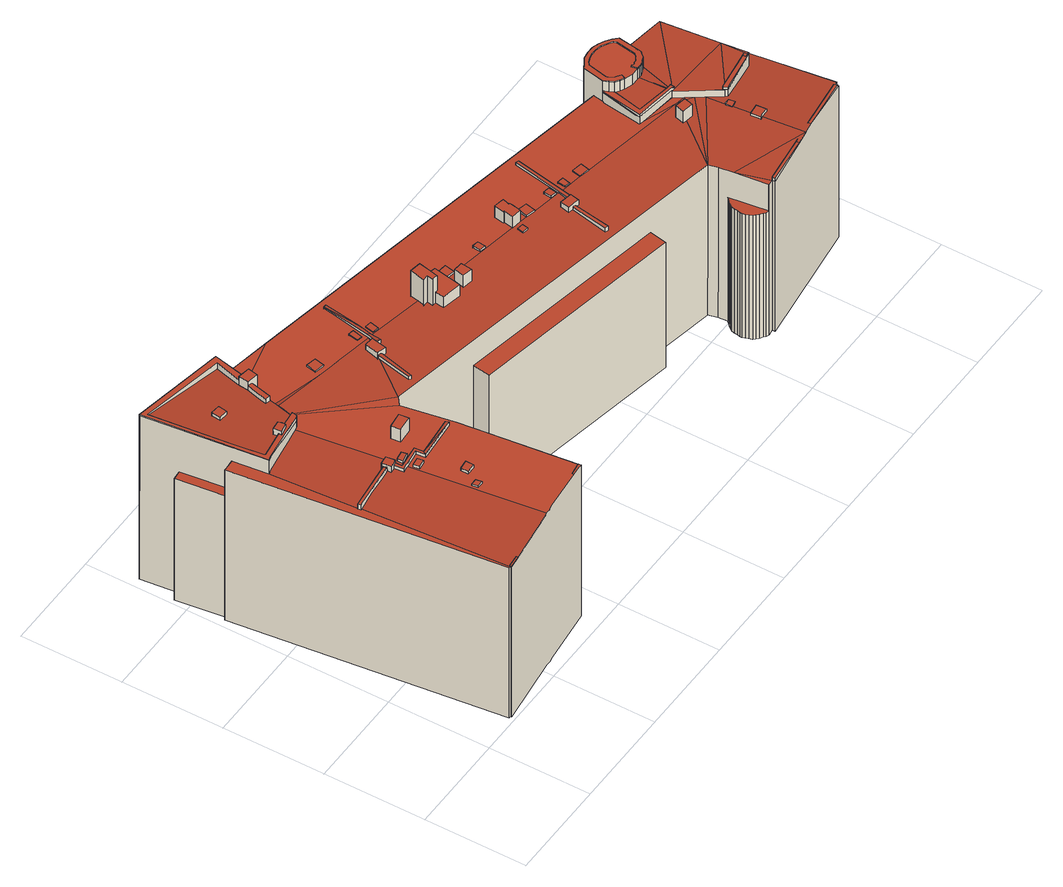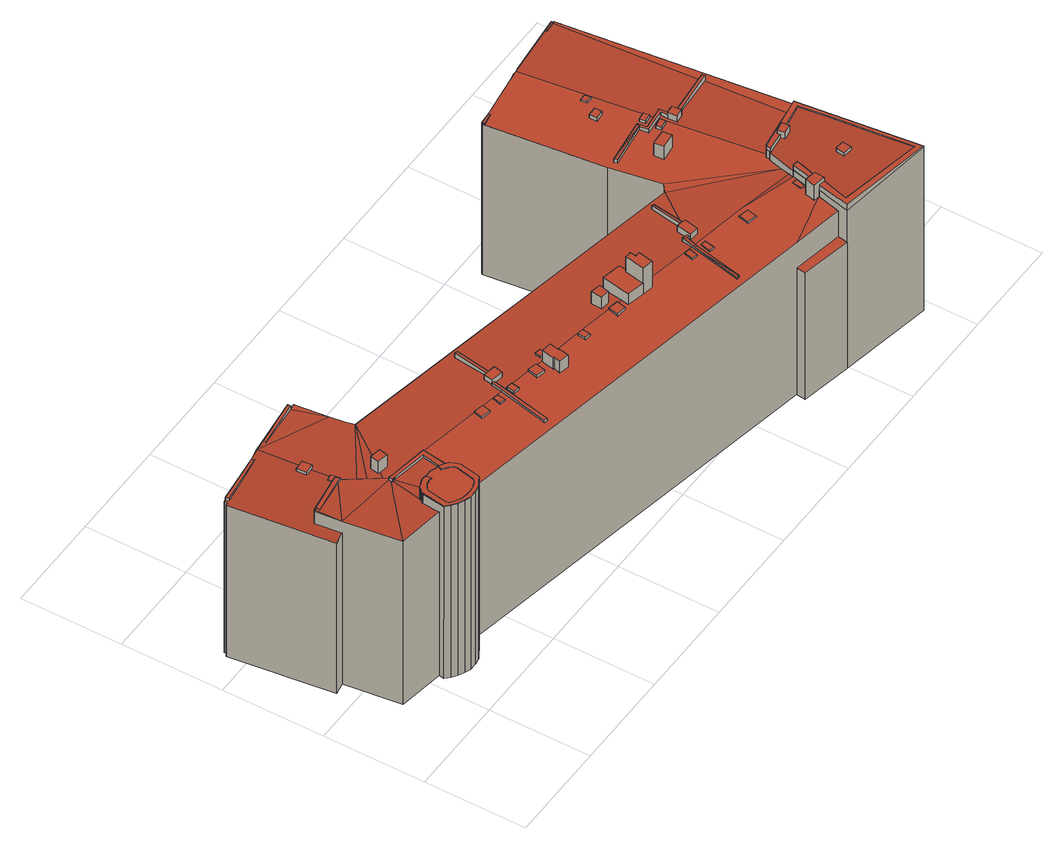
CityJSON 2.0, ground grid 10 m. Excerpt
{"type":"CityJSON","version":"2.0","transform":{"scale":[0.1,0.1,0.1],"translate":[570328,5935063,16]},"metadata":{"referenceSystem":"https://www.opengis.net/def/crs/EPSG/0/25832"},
"CityObjects":{
"building1":{"type":"Building","attributes":{"Grundfläche 2D":"1182.659671","Grundhöhe NN":"16.573"},"children":["building1-1","building1-2","building1-3","building1-4","building1-5","building1-6","building1-7","building1-8","building1-9","building1-10","building1-11","building1-12","building1-13","building1-14","building1-15","building1-16","building1-17","building1-18","building1-19","building1-20","building1-21","building1-22","building1-23","building1-24","building1-25","building1-26","building1-27","building1-28","building1-29","building1-30","building1-31","building1-32","building1-33","building1-34","building1-35","building1-36","building1-37","building1-38","building1-39","building1-40","building1-41"],"geometry":[{"type":"MultiSurface","lod":"3","boundaries":[[[0,1,2,3,4,5,6,7,8,9,10,11,12,13,14,15,16]],[[17,18,19,20,21,22,23,24,25,26,27]],[[21,22,21,20]],[[28,29,30,31,32,33,34,35,22,21,20]],[[22,35,34]],[[36,37,34]],[[22,35,34,37,38,39,40,41,42,43,44,45,46]],[[23,47,48,49,50,24]],[[24,50,26,25]],[[51,48,47]],[[52,53,48]],[[48,53,50,49]],[[54,53,52]],[[55,50,53]],[[56,57,58,59,60,61,62,63,64,65,66,67,68,69,70,71,72,73,74]],[[75,76,58]],[[63,62,61,60,59,58,76,77,78]],[[79,80,75]],[[81,76,75,80,82]],[[83,84,80,79]],[[85,84,83]],[[86,87,88,89,90,91,92,93,94,95,96,97,98,99,100,101,102,103,104,80,84,105,106,107,108,109]],[[110,86,109]],[[111,92,91]],[[112,113,93,92,111]],[[114,115,116,117,118,119,120,121,122,123,124,125,126,127,112,128,129,130,131]],[[127,113,112]],[[132,133,134,135,136,137,138,116,115,114,131,139,140,141]],[[134,133,134,135]],[[135,134,133,132,141,142,143,144,145,146]],[[124,123,147,125]],[[97,96,95,94,93,113,76,81,82,80,104,103,102,101,100,99,98]],[[78,148,149,150,63]],[[78,151,152,148]],[[153,154,155,156,157,158,159,160,161,162,163,164,165,166,167,168,169,170,171,172,173,174,175,176,177,178]],[[179,180,181,182,183,184,185,186,187,188,189,190,191,192,193,194,195,196,197,198]],[[199,200,201,202]],[[203,204,205,206]],[[207,208,209,210]],[[211,212,213,214,215,216,217,218,219,220,221,222,223,224,225,226,227,228]],[[195,194,6,5,229]],[[194,193,192,7,6]],[[188,11,10,189]],[[188,187,12,11]],[[187,186,185,13,12]],[[14,13,185,184]],[[184,183,15,14]],[[230,231,0,16]],[[231,232,1,0]],[[232,233,2,1]],[[233,234,235,229,5,4,3,2]],[[201,200,236,237]],[[202,201,237,238]],[[199,202,238,239]],[[46,45,44,43,107,106,105]],[[22,46,105,84,85]],[[22,85,83,23]],[[58,57,51,47,23,83,79,75]],[[51,57,56,48]],[[48,56,74,52]],[[52,74,73,54]],[[54,73,72,53]],[[53,72,71,55]],[[240,26,50,55,71,70,241]],[[27,26,240,242]],[[208,110,109,108,243,244,209]],[[245,144,143,142,206,205,246]],[[145,144,245,247]],[[248,135,146,145,247,249]],[[136,135,248,250]],[[137,136,250,251,252,253,254,122,121,120,119,118,117,116,138]],[[123,122,254,255]],[[147,123,255,256]],[[125,147,256,257]],[[127,126,125,257,258]],[[113,127,258,259]],[[199,239,260,76,113,259,236,200]],[[77,76,260,261]],[[225,151,78,77,261,262,226]],[[151,225,224,152]],[[148,152,224,263,264]],[[265,149,148,264]],[[64,63,150,149,265,266,66,65]],[[67,66,266,267]],[[68,67,267,268]],[[69,68,268,269]],[[70,69,269,241]],[[204,203,270,271]],[[205,204,271,246]],[[157,156,36,34]],[[158,157,34,33,32]],[[159,158,32,31]],[[160,159,31,30]],[[36,156,155,38,37]],[[154,39,38,155]],[[160,30,29,161]],[[161,29,28,162]],[[163,162,28,20]],[[164,163,20,19]],[[166,165,164,19,18,17]],[[242,272,167,166,17,27]],[[168,167,272,273]],[[169,168,273,274]],[[170,169,274,275]],[[171,170,275,276]],[[172,171,276,277]],[[173,172,277,278]],[[174,173,278,279]],[[175,174,279,280]],[[107,43,176,175,280,243,108]],[[42,281,177,176,43]],[[41,282,178,177,281,42]],[[178,282,41,40,153]],[[153,40,39,154]],[[210,209,244,283]],[[207,210,283,284]],[[227,226,262,285]],[[228,227,285,286]],[[211,228,286,287]],[[212,211,287,288]],[[213,212,288,289]],[[214,213,289,290]],[[215,214,290,291]],[[216,215,291,292]],[[217,216,292,293]],[[218,217,293,294]],[[219,218,294,295]],[[220,219,295,296]],[[221,220,296,297]],[[222,221,297,298]],[[223,222,298,299]],[[224,223,299,263]],[[229,130,129,195]],[[195,129,128,196]],[[91,179,198,197,196,128,112,111]],[[179,91,90,180]],[[180,90,89,181]],[[182,181,89,88]],[[300,183,182,88,87]],[[86,230,301,183,300,87]],[[208,207,231,230,86,110]],[[231,207,284,302,232]],[[203,206,142,141,233,232,302,270]],[[131,130,229,235,234,233,141,140,139]],[[277,276,275,274,273,272,242,240,241,269,268,267,266,265,264,263,299,298,297,296,295,294,293,292,291,290,289,288,287,286,285,262,261,260,239,238,237,236,259,258,257,256,255,254,253,252,251,250,248,249,247,245,246,271,270,302,284,283,244,243,280,279,278]]],"semantics":{"surfaces":[{"type":"RoofSurface"},{"type":"WallSurface"},{"type":"GroundSurface"}],"values":[0,0,0,0,0,0,0,0,0,0,0,0,0,0,0,0,0,0,0,0,0,0,0,0,0,0,0,0,0,0,0,0,0,0,0,0,0,0,0,0,1,1,1,1,1,1,1,1,1,1,1,1,1,1,1,1,1,1,1,1,1,1,1,1,1,1,1,1,1,1,1,1,1,1,1,1,1,1,1,1,1,1,1,1,1,1,1,1,1,1,1,1,1,1,1,1,1,1,1,1,1,1,1,1,1,1,1,1,1,1,1,1,1,1,1,1,1,1,1,1,1,1,1,1,1,1,1,1,1,1,1,1,1,1,1,1,1,1,1,1,1,1,1,1,2]}}]},
"building1-1":{"type":"BuildingInstallation","parents":["building1"],"geometry":[{"type":"MultiSurface","lod":"3","boundaries":[[[303,304,305,54,53,306]],[[52,54,305]],[[306,53,54,53]],[[307,303,306,49]],[[307,48,52,305,304,303]]],"semantics":{"surfaces":[{"type":"RoofSurface"},{"type":"WallSurface"}],"values":[0,1,1,1,1]}}]},
"building1-2":{"type":"BuildingInstallation","parents":["building1"],"geometry":[{"type":"MultiSurface","lod":"3","boundaries":[[[308,309,310,311,312,313,314,315,316,317,282,281,43,318]],[[319,313,312,311,320,25]],[[314,313,319,21]],[[315,314,21,321]],[[315,321,35,316]],[[322,317,316,35]],[[282,317,322,41]],[[282,41,42,281]],[[281,42,43]],[[43,44,45,46,308,318]],[[22,24,320,311,310,309,308,46]]],"semantics":{"surfaces":[{"type":"RoofSurface"},{"type":"WallSurface"}],"values":[0,1,1,1,1,1,1,1,1,1,1]}}]},
"building1-3":{"type":"BuildingInstallation","parents":["building1"],"geometry":[{"type":"MultiSurface","lod":"3","boundaries":[[[323,324,325]],[[323,326,327,328,329,324]],[[330,132,331,327,326,323,332,333]],[[331,334,328,327]],[[325,324,329,328,334,133,335,336,337,338]]],"semantics":{"surfaces":[{"type":"RoofSurface"},{"type":"WallSurface"}],"values":[0,0,1,1,1]}}]},
"building1-4":{"type":"BuildingInstallation","parents":["building1"],"geometry":[{"type":"MultiSurface","lod":"3","boundaries":[[[339,340,341]],[[340,342,341]],[[343,344,345,346,342,340,347,348,349,350,351,352,353,354]],[[355,356,339,341]],[[356,357,340,339]],[[357,358,347,340]],[[358,114,359,360,350,349,348,347]],[[360,361,362,352,351,350]],[[363,364,343,354]],[[364,365,115,366,346,345,344,343]],[[366,367,342,346]],[[367,355,341,342]]],"semantics":{"surfaces":[{"type":"RoofSurface"},{"type":"WallSurface"}],"values":[0,0,0,1,1,1,1,1,1,1,1,1]}}]},
"building1-5":{"type":"BuildingInstallation","parents":["building1"],"geometry":[{"type":"MultiSurface","lod":"3","boundaries":[[[368,369,370,371]],[[369,368,372,373]],[[373,374,370,369]],[[374,375,371,370]],[[375,372,368,371]]],"semantics":{"surfaces":[{"type":"RoofSurface"},{"type":"WallSurface"}],"values":[0,1,1,1,1]}}]},
"building1-6":{"type":"BuildingInstallation","parents":["building1"],"geometry":[{"type":"MultiSurface","lod":"3","boundaries":[[[376,377,378,379,380]],[[381,382,378,377]],[[383,379,378,382,81]],[[383,384,380,379]],[[377,376,380,384,82,381]]],"semantics":{"surfaces":[{"type":"RoofSurface"},{"type":"WallSurface"}],"values":[0,1,1,1,1]}}]},
"building1-7":{"type":"BuildingInstallation","parents":["building1"],"geometry":[{"type":"MultiSurface","lod":"3","boundaries":[[[385,386,387,388]],[[388,387,389,390]],[[385,388,390,391]],[[386,385,391,392]],[[387,386,392,389]]],"semantics":{"surfaces":[{"type":"RoofSurface"},{"type":"WallSurface"}],"values":[0,1,1,1,1]}}]},
"building1-8":{"type":"BuildingInstallation","parents":["building1"],"geometry":[{"type":"MultiSurface","lod":"3","boundaries":[[[393,394,395,396,397,398]],[[399,400,396,395]],[[401,402,403,404,405,393,398,397,396,400]],[[406,407,394,393,405]],[[395,394,407,408,409,399]]],"semantics":{"surfaces":[{"type":"RoofSurface"},{"type":"WallSurface"}],"values":[0,1,1,1,1]}}]},
"building1-9":{"type":"BuildingInstallation","parents":["building1"],"geometry":[{"type":"MultiSurface","lod":"3","boundaries":[[[410,411,412,413]],[[230,16,15,410,413,414,86,87,300,301]],[[415,411,410,15,183,300,87,88,182]],[[412,411,415,416,181,182,88,89,417]],[[413,412,417,414]]],"semantics":{"surfaces":[{"type":"RoofSurface"},{"type":"WallSurface"}],"values":[0,1,1,1,1]}}]},
"building1-10":{"type":"BuildingInstallation","parents":["building1"],"geometry":[{"type":"MultiSurface","lod":"3","boundaries":[[[418,419,420,421]],[[422,423,421,420]],[[418,421,423,424]],[[424,425,419,418]],[[420,419,425,422]]],"semantics":{"surfaces":[{"type":"RoofSurface"},{"type":"WallSurface"}],"values":[0,1,1,1,1]}}]},
"building1-11":{"type":"BuildingInstallation","parents":["building1"],"geometry":[{"type":"MultiSurface","lod":"3","boundaries":[[[426,427,428,429,430,431,432]],[[433,430,429,434,332,323,325,338]],[[363,354,353,352,362,426,432,431,430,433]],[[362,435,436,428,427,426]],[[429,428,436,434]]],"semantics":{"surfaces":[{"type":"RoofSurface"},{"type":"WallSurface"}],"values":[0,1,1,1,1]}}]},
"building1-12":{"type":"BuildingInstallation","parents":["building1"],"geometry":[{"type":"MultiSurface","lod":"3","boundaries":[[[437,438,439,440]],[[441,442,438,437]],[[442,443,439,438]],[[443,444,440,439]],[[444,441,437,440]]],"semantics":{"surfaces":[{"type":"RoofSurface"},{"type":"WallSurface"}],"values":[0,1,1,1,1]}}]},
"building1-13":{"type":"BuildingInstallation","parents":["building1"],"geometry":[{"type":"MultiSurface","lod":"3","boundaries":[[[445,446,447,448,449,450,451,452,453]],[[454,455,448,447]],[[455,456,449,448]],[[456,457,450,449]],[[457,458,451,450]],[[458,459,452,451]],[[460,445,453,452,459,461]],[[460,462,446,445]],[[462,454,447,446]]],"semantics":{"surfaces":[{"type":"RoofSurface"},{"type":"WallSurface"}],"values":[0,1,1,1,1,1,1,1,1]}}]},
"building1-14":{"type":"BuildingInstallation","parents":["building1"],"geometry":[{"type":"MultiSurface","lod":"3","boundaries":[[[463,464,465,466]],[[466,465,467,468]],[[463,466,468,469]],[[469,470,464,463]],[[470,467,465,464]]],"semantics":{"surfaces":[{"type":"RoofSurface"},{"type":"WallSurface"}],"values":[0,1,1,1,1]}}]},
"building1-15":{"type":"BuildingInstallation","parents":["building1"],"geometry":[{"type":"MultiSurface","lod":"3","boundaries":[[[471,472,473,474]],[[475,476,474,473]],[[471,474,476,477]],[[472,471,477,478]],[[478,475,473,472]]],"semantics":{"surfaces":[{"type":"RoofSurface"},{"type":"WallSurface"}],"values":[0,1,1,1,1]}}]},
"building1-16":{"type":"BuildingInstallation","parents":["building1"],"geometry":[{"type":"MultiSurface","lod":"3","boundaries":[[[479,480,481,482]],[[481,480,483,103]],[[482,481,103,104]],[[104,484,479,482]],[[480,479,484,483]]],"semantics":{"surfaces":[{"type":"RoofSurface"},{"type":"WallSurface"}],"values":[0,1,1,1,1]}}]},
"building1-17":{"type":"BuildingInstallation","parents":["building1"],"geometry":[{"type":"MultiSurface","lod":"3","boundaries":[[[485,486,487,488]],[[486,485,489,99]],[[487,486,99,100]],[[488,487,100,490]],[[485,488,490,489]]],"semantics":{"surfaces":[{"type":"RoofSurface"},{"type":"WallSurface"}],"values":[0,1,1,1,1]}}]},
"building1-18":{"type":"BuildingInstallation","parents":["building1"],"geometry":[{"type":"MultiSurface","lod":"3","boundaries":[[[491,492,493,494,495,496]],[[497,60,498,491,496,495]],[[498,499,492,491]],[[494,493,492,499,59,500]],[[500,497,495,494]]],"semantics":{"surfaces":[{"type":"RoofSurface"},{"type":"WallSurface"}],"values":[0,1,1,1,1]}}]},
"building1-19":{"type":"BuildingInstallation","parents":["building1"],"geometry":[{"type":"MultiSurface","lod":"3","boundaries":[[[501,502,503,504,505,506,507,508]],[[506,505,509,510]],[[511,512,513,514,515,501,508,507,506,510]],[[516,517,518,519,520,504,503,502,501,515]],[[505,504,520,509]]],"semantics":{"surfaces":[{"type":"RoofSurface"},{"type":"WallSurface"}],"values":[0,1,1,1,1]}}]},
"building1-20":{"type":"BuildingInstallation","parents":["building1"],"geometry":[{"type":"MultiSurface","lod":"3","boundaries":[[[521,522,523,524]],[[524,523,525,526]],[[521,524,526,527]],[[522,521,527,528]],[[522,528,525,523]]],"semantics":{"surfaces":[{"type":"RoofSurface"},{"type":"WallSurface"}],"values":[0,1,1,1,1]}}]},
"building1-21":{"type":"BuildingInstallation","parents":["building1"],"geometry":[{"type":"MultiSurface","lod":"3","boundaries":[[[529,530,531,532,533]],[[531,530,534,535]],[[532,531,535,536]],[[533,532,536,537]],[[534,530,529,533,537,538]]],"semantics":{"surfaces":[{"type":"RoofSurface"},{"type":"WallSurface"}],"values":[0,1,1,1,1]}}]},
"building1-22":{"type":"BuildingInstallation","parents":["building1"],"geometry":[{"type":"MultiSurface","lod":"3","boundaries":[[[539,540,541,542,543,544,545]],[[546,547,544,543]],[[545,544,547,548]],[[549,540,539,545,548,96]],[[541,540,549,550]]],"semantics":{"surfaces":[{"type":"RoofSurface"},{"type":"WallSurface"}],"values":[0,1,1,1,1]}}]},
"building1-23":{"type":"BuildingInstallation","parents":["building1"],"geometry":[{"type":"MultiSurface","lod":"3","boundaries":[[[551,513,512,552]],[[511,553,552,512]],[[551,552,553,554]],[[513,551,554,514]]],"semantics":{"surfaces":[{"type":"RoofSurface"},{"type":"WallSurface"}],"values":[0,1,1,1]}}]},
"building1-24":{"type":"BuildingInstallation","parents":["building1"],"geometry":[{"type":"MultiSurface","lod":"3","boundaries":[[[555,556,557,558,559,560,561]],[[562,556,555,541,550]],[[563,557,556,562,95]],[[558,557,563,564]],[[564,565,559,558]],[[546,543,542,561,560,559,565]],[[542,541,555,561]]],"semantics":{"surfaces":[{"type":"RoofSurface"},{"type":"WallSurface"}],"values":[0,1,1,1,1,1,1]}}]},
"building1-25":{"type":"BuildingInstallation","parents":["building1"],"geometry":[{"type":"MultiSurface","lod":"3","boundaries":[[[566,567,568,569]],[[568,518,517,569]],[[570,571,567,566]],[[572,571,570]],[[516,573,569,517]],[[566,569,573,94,574,572,570]],[[571,572,574,575]],[[567,571,575,93,576,568]],[[576,519,518,568]]],"semantics":{"surfaces":[{"type":"RoofSurface"},{"type":"WallSurface"}],"values":[0,0,0,0,1,1,1,1,1]}}]},
"building1-26":{"type":"BuildingInstallation","parents":["building1"],"geometry":[{"type":"MultiSurface","lod":"3","boundaries":[[[577,578,579,580]],[[579,578,581,582]],[[580,579,582,583]],[[577,580,583,584]],[[578,577,584,581]]],"semantics":{"surfaces":[{"type":"RoofSurface"},{"type":"WallSurface"}],"values":[0,1,1,1,1]}}]},
"building1-27":{"type":"BuildingInstallation","parents":["building1"],"geometry":[{"type":"MultiSurface","lod":"3","boundaries":[[[585,586,587,588]],[[589,590,585,588]],[[591,592,587,586]],[[588,587,592,589]],[[586,585,590,591]]],"semantics":{"surfaces":[{"type":"RoofSurface"},{"type":"WallSurface"}],"values":[0,1,1,1,1]}}]},
"building1-28":{"type":"BuildingInstallation","parents":["building1"],"geometry":[{"type":"MultiSurface","lod":"3","boundaries":[[[593,594,64,595]],[[596,597,598,150,599]],[[150,598,149]],[[595,64,65]],[[593,595,65,600]],[[594,593,600]],[[597,596,148]],[[148,149,598,597]]],"semantics":{"surfaces":[{"type":"RoofSurface"},{"type":"WallSurface"}],"values":[0,0,1,1,1,1,1,1]}}]},
"building1-29":{"type":"BuildingInstallation","parents":["building1"],"geometry":[{"type":"MultiSurface","lod":"3","boundaries":[[[601,602,603,604]],[[604,603,605,606]],[[601,604,606,607]],[[602,601,607,608]],[[603,602,608,605]]],"semantics":{"surfaces":[{"type":"RoofSurface"},{"type":"WallSurface"}],"values":[0,1,1,1,1]}}]},
"building1-30":{"type":"BuildingInstallation","parents":["building1"],"geometry":[{"type":"MultiSurface","lod":"3","boundaries":[[[609,610,611,612]],[[612,611,613,614]],[[614,615,609,612]],[[610,609,615,616]],[[616,613,611,610]]],"semantics":{"surfaces":[{"type":"RoofSurface"},{"type":"WallSurface"}],"values":[0,1,1,1,1]}}]},
"building1-31":{"type":"BuildingInstallation","parents":["building1"],"geometry":[{"type":"MultiSurface","lod":"3","boundaries":[[[617,618,619,620]],[[620,619,621,622]],[[617,620,622,623]],[[618,617,623,624]],[[619,618,624,621]]],"semantics":{"surfaces":[{"type":"RoofSurface"},{"type":"WallSurface"}],"values":[0,1,1,1,1]}}]},
"building1-32":{"type":"BuildingInstallation","parents":["building1"],"geometry":[{"type":"MultiSurface","lod":"3","boundaries":[[[625,626,627,408,407,628,629]],[[406,630,628,407]],[[630,102,631,625,629,628]],[[631,632,626,625]],[[632,101,409,408,627,626]]],"semantics":{"surfaces":[{"type":"RoofSurface"},{"type":"WallSurface"}],"values":[0,1,1,1,1]}}]},
"building1-33":{"type":"BuildingInstallation","parents":["building1"],"geometry":[{"type":"MultiSurface","lod":"3","boundaries":[[[633,634,635,636,637]],[[638,639,635,634]],[[639,62,640,637,636,635]],[[640,641,633,637]],[[61,638,634,633,641]]],"semantics":{"surfaces":[{"type":"RoofSurface"},{"type":"WallSurface"}],"values":[0,1,1,1,1]}}]},
"building1-34":{"type":"BuildingInstallation","parents":["building1"],"geometry":[{"type":"MultiSurface","lod":"3","boundaries":[[[642,643,644,645,646]],[[647,648,97,644,643,642]],[[97,98,645,644]],[[646,645,98,649]],[[649,647,642,646]]],"semantics":{"surfaces":[{"type":"RoofSurface"},{"type":"WallSurface"}],"values":[0,1,1,1,1]}}]},
"building1-35":{"type":"BuildingInstallation","parents":["building1"],"geometry":[{"type":"MultiSurface","lod":"3","boundaries":[[[650,651,652,653]],[[654,655,653,652]],[[650,653,655,656]],[[656,657,651,650]],[[652,651,657,654]]],"semantics":{"surfaces":[{"type":"RoofSurface"},{"type":"WallSurface"}],"values":[0,1,1,1,1]}}]},
"building1-36":{"type":"BuildingInstallation","parents":["building1"],"geometry":[{"type":"MultiSurface","lod":"3","boundaries":[[[658,659,660,120,661]],[[137,662,663,664,665]],[[137,665,136]],[[121,122,661,120]],[[122,123,124,659,658,661]],[[659,124,660]],[[134,663,662]],[[136,665,664,663,134,135]]],"semantics":{"surfaces":[{"type":"RoofSurface"},{"type":"WallSurface"}],"values":[0,0,1,1,1,1,1,1]}}]},
"building1-37":{"type":"BuildingInstallation","parents":["building1"],"geometry":[{"type":"MultiSurface","lod":"3","boundaries":[[[666,667,403,402]],[[401,668,666,402]],[[667,666,668,669]],[[667,669,404,403]]],"semantics":{"surfaces":[{"type":"RoofSurface"},{"type":"WallSurface"}],"values":[0,1,1,1]}}]},
"building1-38":{"type":"BuildingInstallation","parents":["building1"],"geometry":[{"type":"MultiSurface","lod":"3","boundaries":[[[670,671,672,673,674,675,676,677,678,679,680,681,682,683,684,685,686,687,688,689,690,691,692,693,694,695,696,697,698,699,700,701,702,703,704,705,706,707,708,709,710,711,712,713,714,715,716,717,718]],[[674,673,719,720]],[[675,674,720,721]],[[721,722,676,675]],[[677,676,722,723]],[[678,677,723,724]],[[679,678,724,725]],[[725,726,680,679]],[[726,727,681,680]],[[727,728,682,681]],[[728,729,683,682]],[[729,730,684,683]],[[730,731,685,684]],[[731,732,686,685]],[[732,733,687,686]],[[733,734,688,687]],[[689,688,734,735]],[[735,736,690,689]],[[737,691,690,736]],[[692,691,737,156]],[[156,157,693,692]],[[157,158,694,693]],[[158,159,695,694]],[[159,160,696,695]],[[160,161,697,696]],[[161,162,698,697]],[[162,163,699,698]],[[163,164,700,699]],[[164,165,166,702,701,700]],[[166,167,703,702]],[[167,168,704,703]],[[168,169,705,704]],[[169,170,706,705]],[[170,171,707,706]],[[171,172,708,707]],[[172,173,709,708]],[[173,174,710,709]],[[174,175,711,710]],[[175,176,712,711]],[[176,177,713,712]],[[177,178,714,713]],[[178,153,715,714]],[[153,154,716,715]],[[154,738,717,716]],[[738,739,718,717]],[[670,718,739,740]],[[740,741,671,670]],[[741,742,672,671]],[[742,719,673,672]]],"semantics":{"surfaces":[{"type":"RoofSurface"},{"type":"WallSurface"}],"values":[0,1,1,1,1,1,1,1,1,1,1,1,1,1,1,1,1,1,1,1,1,1,1,1,1,1,1,1,1,1,1,1,1,1,1,1,1,1,1,1,1,1,1,1,1,1,1,1,1]}}]},
"building1-39":{"type":"BuildingInstallation","parents":["building1"],"geometry":[{"type":"MultiSurface","lod":"3","boundaries":[[[743,744,745,746,747]],[[743,748,189,10,9,744]],[[9,8,745,744]],[[749,747,746,745,8,7,192,750]],[[749,748,743,747]]],"semantics":{"surfaces":[{"type":"RoofSurface"},{"type":"WallSurface"}],"values":[0,1,1,1,1]}}]},
"building1-40":{"type":"BuildingInstallation","parents":["building1"],"geometry":[{"type":"MultiSurface","lod":"3","boundaries":[[[415,751,752,753,754,416]],[[182,755,756,757,753,752,751,415]],[[757,180,754,753]],[[180,181,416,754]]],"semantics":{"surfaces":[{"type":"RoofSurface"},{"type":"WallSurface"}],"values":[0,1,1,1]}}]},
"building1-41":{"type":"BuildingInstallation","parents":["building1"],"geometry":[{"type":"MultiSurface","lod":"3","boundaries":[[[758,759,760,761]],[[761,760,762,763]],[[758,761,763,764]],[[759,758,764,765]],[[760,759,765,762]]],"semantics":{"surfaces":[{"type":"RoofSurface"},{"type":"WallSurface"}],"values":[0,1,1,1,1]}}]}
},
"vertices":[
[102,336,201],[10,353,201],[24,233,201],[27,234,201],[77,241,201],[80,242,201],[81,247,201],[63,245,201],[63,242,201],[54,240,201],[54,243,201],[27,239,201],[23,268,201],[14,347,201],[96,331,201],[89,305,201],[95,304,201],[586,225,199],[585,223,198],[584,223,198],[583,221,198],[575,189,196],[574,186,196],[573,185,196],[574,185,196],[576,187,196],[633,236,200],[588,243,200],[581,219,198],[579,218,198],[578,218,198],[576,217,198],[573,216,198],[571,216,198],[570,216,198],[573,189,196],[568,216,198],[567,216,198],[560,216,198],[552,219,198],[548,221,198],[544,224,198],[542,228,198],[540,233,199],[539,231,198],[533,196,196],[533,192,196],[589,162,196],[598,150,196],[601,151,196],[640,180,199],[598,149,196],[600,147,196],[641,154,199],[641,153,199],[643,154,199],[598,150,188],[598,149,188],[589,162,188],[591,144,188],[592,137,188],[594,120,188],[595,110,188],[599,69,189],[610,71,188],[660,77,185],[662,77,185],[662,80,185],[665,81,185],[652,182,184],[640,180,185],[643,154,185],[641,154,185],[641,153,185],[600,147,188],[584,170,188],[526,120,184],[528,111,184],[530,97,184],[579,177,188],[572,178,188],[558,161,187],[565,169,187],[573,185,188],[538,191,187],[574,186,188],[95,304,187],[89,305,187],[88,295,187],[92,294,187],[87,273,187],[88,273,187],[141,258,188],[200,247,188],[203,247,188],[259,236,188],[287,231,188],[292,230,188],[302,228,188],[390,212,188],[399,210,188],[428,205,188],[431,204,188],[454,200,188],[464,198,188],[533,192,187],[539,231,186],[540,233,186],[542,243,186],[150,317,186],[100,326,186],[87,269,188],[85,260,187],[158,191,184],[90,142,187],[91,139,187],[108,12,187],[112,12,187],[116,13,187],[118,13,187],[160,18,185],[169,19,185],[172,19,184],[172,20,184],[172,22,184],[159,135,184],[158,141,184],[150,185,184],[81,246,187],[80,246,187],[80,242,187],[77,241,187],[30,149,184],[31,146,184],[41,6,184],[41,5,184],[41,4,184],[53,5,185],[105,11,187],[54,238,186],[27,234,185],[24,233,184],[20,268,184],[11,267,184],[8,267,184],[39,5,184],[40,5,184],[173,20,184],[540,65,184],[540,62,184],[590,68,188],[534,65,184],[534,64,184],[548,221,210],[552,219,210],[560,216,210],[568,216,210],[570,216,210],[573,216,210],[576,217,210],[578,218,210],[579,218,210],[581,219,210],[583,221,210],[584,223,210],[585,223,210],[586,225,210],[589,248,210],[585,252,210],[580,256,210],[574,259,210],[568,261,210],[561,261,210],[554,260,210],[549,257,210],[544,254,210],[540,233,210],[542,228,210],[544,224,210],[88,273,195],[87,273,195],[92,294,195],[88,295,195],[89,305,195],[96,331,194],[14,347,200],[18,315,200],[23,268,200],[27,239,200],[54,243,198],[54,240,198],[63,242,197],[63,245,197],[70,246,197],[81,247,196],[80,246,196],[81,246,196],[85,260,196],[87,269,195],[458,133,155],[247,174,155],[244,156,155],[455,116,155],[14,316,150],[5,315,150],[11,267,150],[20,268,150],[102,336,156],[100,326,156],[150,317,156],[151,326,156],[523,96,153],[521,93,153],[520,90,153],[520,87,153],[519,84,153],[519,82,153],[520,79,153],[521,76,153],[522,73,153],[524,71,153],[526,69,153],[529,67,153],[531,65,153],[534,64,153],[534,65,153],[529,102,153],[527,100,153],[525,98,153],[80,242,196],[95,304,195],[102,336,194],[10,353,200],[24,233,200],[27,234,200],[77,241,196],[247,174,6],[244,156,6],[455,116,6],[458,133,6],[633,236,6],[640,180,6],[588,243,6],[542,243,6],[150,317,6],[8,267,6],[11,267,6],[39,5,6],[41,5,6],[40,5,6],[41,4,6],[108,12,6],[112,12,6],[118,13,6],[172,19,6],[172,20,6],[173,20,6],[159,135,6],[150,185,6],[158,191,6],[526,120,6],[528,111,6],[529,102,6],[534,64,6],[540,65,6],[540,62,6],[662,77,6],[662,80,6],[665,81,6],[652,182,6],[14,316,6],[5,315,6],[589,248,6],[585,252,6],[580,256,6],[574,259,6],[568,261,6],[561,261,6],[554,260,6],[549,257,6],[544,254,6],[542,228,199],[544,224,199],[151,326,6],[102,336,6],[527,100,6],[525,98,6],[523,96,6],[521,93,6],[520,90,6],[520,87,6],[519,84,6],[519,82,6],[520,79,6],[521,76,6],[522,73,6],[524,71,6],[526,69,6],[529,67,6],[531,65,6],[89,305,194],[93,304,195],[10,353,6],
[598,151,199],[598,150,199],[600,147,199],[640,157,199],[598,151,196],
[533,192,199],[574,186,199],[574,185,199],[576,185,199],[576,187,199],[576,189,199],[575,189,199],[574,189,199],[573,189,199],[538,195,199],[539,231,199],[576,189,196],[576,185,196],[574,189,196],[538,195,196],
[77,154,191],[77,151,191],[78,151,191],[30,149,190],[29,149,190],[30,146,190],[31,146,190],[49,151,186],[29,149,184],[77,154,187],[73,153,187],[30,146,184],[49,148,186],[74,150,187],[77,151,187],[78,151,187],
[151,140,189],[110,135,191],[152,137,189],[108,132,191],[84,138,191],[89,139,191],[91,139,191],[107,141,191],[109,144,191],[90,142,191],[89,142,191],[86,141,191],[86,144,191],[86,148,191],[85,148,191],[83,147,191],[152,137,185],[151,140,185],[110,135,187],[109,144,187],[89,142,187],[86,141,187],[86,144,187],[86,148,187],[83,147,187],[84,138,187],[89,139,187],[107,141,187],[108,132,187],
[295,223,201],[293,213,201],[303,211,201],[304,222,201],[295,223,187],[293,213,187],[303,211,187],[304,222,187],
[565,169,201],[556,171,201],[554,162,201],[565,160,201],[567,169,201],[556,171,187],[554,162,187],[565,160,187],[567,169,187],
[111,92,190],[120,92,190],[120,100,190],[111,99,190],[120,100,186],[111,99,187],[111,92,187],[120,92,186],
[426,184,193],[428,193,193],[416,195,193],[414,186,193],[419,185,193],[422,185,193],[416,195,187],[414,186,187],[419,185,187],[419,185,190],[422,185,190],[422,185,187],[426,184,187],[428,193,187],[428,193,190],[426,193,190],[426,193,187],
[89,305,205],[88,295,205],[99,293,205],[101,303,205],[101,303,187],[88,295,201],[92,294,201],[99,293,187],
[152,261,189],[154,271,189],[144,273,189],[142,263,189],[144,273,187],[142,263,187],[152,261,187],[154,271,187],
[86,148,194],[86,149,194],[85,157,194],[77,156,194],[78,147,194],[83,147,194],[85,148,194],[78,147,187],[77,156,187],[86,149,187],[85,157,187],
[93,135,190],[94,129,190],[102,130,190],[101,136,190],[93,135,187],[94,129,187],[102,130,187],[101,136,187],
[385,226,201],[384,226,201],[386,233,201],[376,235,201],[374,225,201],[375,225,201],[373,215,201],[383,214,201],[385,223,201],[386,233,187],[376,235,187],[374,225,187],[375,225,187],[373,215,188],[383,214,188],[385,226,187],[385,223,187],[384,226,187],
[374,211,189],[373,205,189],[379,204,189],[380,210,189],[379,204,187],[380,210,187],[374,211,187],[373,205,187],
[335,223,190],[341,222,190],[342,230,190],[336,231,190],[342,230,187],[336,231,187],[335,223,188],[341,222,188],
[466,207,189],[456,209,189],[454,200,189],[464,198,189],[456,209,187],[466,207,187],
[392,222,190],[390,212,190],[399,210,190],[401,220,190],[392,222,187],[401,220,187],
[597,138,189],[596,144,189],[591,144,189],[590,143,189],[591,137,189],[592,137,189],[591,137,188],[597,138,188],[596,144,188],[590,143,188],
[193,226,194],[195,237,194],[196,240,194],[196,241,194],[187,242,194],[184,228,194],[185,228,194],[188,227,194],[187,242,187],[184,228,186],[185,228,186],[185,228,191],[188,227,191],[188,227,186],[193,226,186],[195,237,187],[195,237,191],[196,240,191],[196,240,187],[196,241,187],
[437,204,189],[442,203,189],[444,211,189],[438,212,189],[444,211,187],[438,212,187],[437,204,188],[442,203,188],
[92,148,190],[92,144,190],[101,146,190],[100,151,190],[92,150,190],[92,144,187],[101,146,187],[100,151,187],[92,150,187],[92,148,187],
[287,231,200],[288,238,200],[271,242,200],[267,222,200],[265,223,200],[264,214,200],[283,210,200],[265,223,187],[264,214,187],[283,210,187],[288,238,187],[271,242,187],
[181,193,189],[179,194,189],[179,194,185],[181,193,185],
[271,242,218],[260,244,218],[257,229,218],[262,229,218],[261,223,218],[265,223,218],[267,222,218],[260,244,187],[257,229,187],[262,229,187],[261,223,187],
[203,247,190],[201,251,190],[198,239,191],[201,236,191],[206,260,190],[210,298,188],[213,298,188],[201,236,187],[213,298,186],[210,298,186],[198,239,187],
[102,76,189],[108,76,189],[107,82,189],[101,82,189],[108,76,187],[107,82,187],[101,82,187],[102,76,187],
[94,277,188],[96,286,188],[92,288,188],[89,278,188],[89,278,187],[94,277,187],[96,286,187],[92,288,187],
[659,80,188],[609,74,188],[660,77,188],[589,71,188],[540,65,188],[540,62,188],[590,69,188],[659,80,185],
[128,161,201],[127,171,201],[112,169,201],[113,160,201],[112,169,186],[113,160,186],[128,161,186],[127,171,186],
[192,253,189],[197,252,189],[199,262,189],[194,263,189],[199,262,187],[194,263,187],[192,253,188],[197,252,188],
[421,215,190],[420,207,190],[426,206,190],[427,214,190],[426,206,188],[427,214,187],[421,215,187],[420,207,188],
[441,253,189],[438,254,189],[428,205,190],[429,193,190],[431,204,190],[429,193,187],[441,253,186],[438,254,186],
[601,120,191],[591,119,191],[592,109,191],[595,110,191],[602,110,191],[591,119,188],[592,109,188],[602,110,188],[601,120,188],
[294,239,190],[294,238,190],[292,230,190],[302,228,190],[304,238,190],[294,239,187],[294,238,187],[304,238,187],
[213,246,189],[215,255,189],[209,256,189],[207,247,189],[209,256,187],[207,247,188],[213,246,188],[215,255,187],
[172,20,185],[172,22,185],[160,20,185],[172,19,185],[53,7,185],[41,6,185],[41,5,185],[41,4,185],
[413,149,190],[416,148,190],[413,149,185],[416,148,185],
[548,227,211],[546,230,211],[545,233,211],[549,252,211],[551,254,211],[556,256,211],[561,257,211],[567,257,211],[573,256,211],[578,253,211],[583,250,211],[584,247,211],[581,228,211],[580,226,211],[579,225,211],[577,224,211],[576,223,211],[574,222,211],[572,222,211],[570,221,211],[568,222,211],[567,222,211],[568,216,211],[570,216,211],[573,216,211],[576,217,211],[578,218,211],[579,218,211],[581,219,211],[583,221,211],[584,223,211],[585,223,211],[586,225,211],[589,248,211],[585,252,211],[580,256,211],[574,259,211],[568,261,211],[561,261,211],[554,260,211],[549,257,211],[544,254,211],[540,233,211],[542,228,211],[544,224,211],[548,221,211],[552,219,211],[554,223,211],[551,225,211],[549,252,210],[551,254,210],[556,256,210],[561,257,210],[567,257,210],[573,256,210],[578,253,210],[583,250,210],[584,247,210],[581,228,210],[580,226,210],[579,225,210],[577,224,210],[576,223,210],[574,222,210],[572,222,210],[570,221,210],[568,222,210],[567,222,210],[554,223,210],[551,225,210],[548,227,210],[546,230,210],[545,233,210],
[53,248,205],[54,240,205],[63,242,205],[63,246,205],[62,249,205],[53,248,198],[62,249,197],[63,246,197],
[86,289,201],[83,279,201],[82,274,201],[87,273,201],[86,289,195],[83,279,196],[82,274,196],
[52,293,202],[53,302,202],[44,303,202],[43,294,202],[44,303,198],[43,294,198],[52,293,198],[53,302,198]
]}
